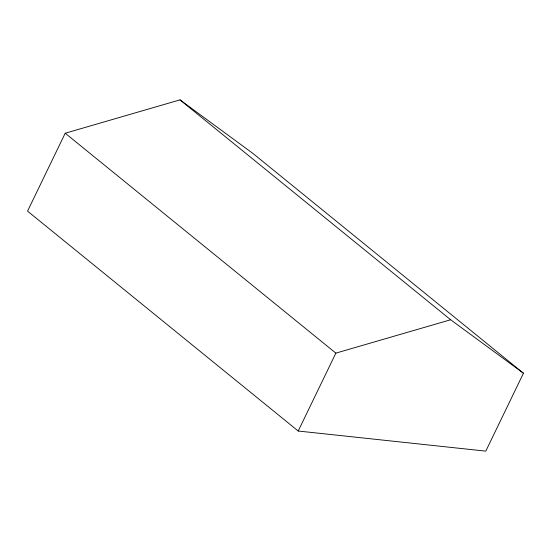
<?xml version="1.0" encoding="UTF-8"?>
<svg xmlns="http://www.w3.org/2000/svg" width="551" height="551" viewBox="0 0 551 551"><rect width="100%" height="100%" fill="white"/><g stroke="black" fill="none" stroke-linecap="round" stroke-linejoin="round"><path stroke-width="0.83" d="M65.211 133.232L27.55 211.136L298.208 431.027L485.789 451.131L523.45 373.234L252.792 153.336L179.991 99.869L65.211 133.232L335.862 353.129L450.649 319.759L523.45 373.234M298.208 431.027L335.862 353.129M179.991 99.869L450.649 319.759"/></g></svg>
